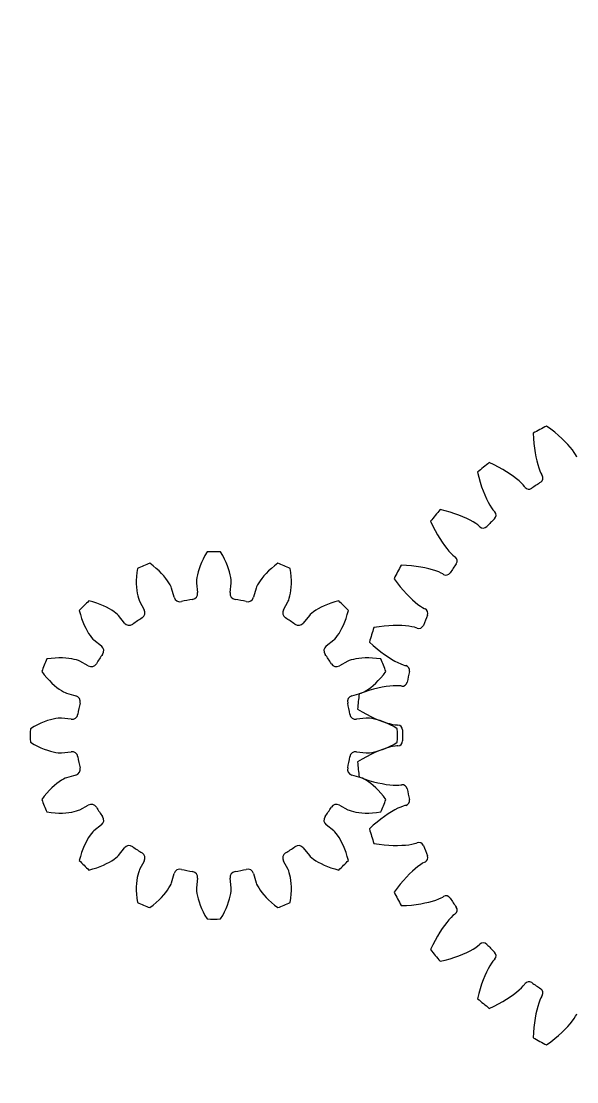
# Model space of a CAD drawing. Header units: millimetres. Extents: x -128 to 128, y -128 to 128.
# Drawn here: x -14.2 to 26.7, y -25.5 to 52.5 of the extents above; entities that cross this region are included whole.
import ezdxf

# ---------------------------------------------------------------- set-up
doc = ezdxf.new("R2010")
doc.units = ezdxf.units.MM

msp = doc.modelspace()

# ---------------------------------------------------------------- linework, layer by layer
at = {"layer": 'outer'}
msp.add_circle((0, 0), 128.494929, dxfattribs=at)
at = {"layer": 'planet'}
for p, q in [((24.784758, 22.518199), (24.473713, 22.746312)), ((23.490794, 22.220931), (23.507657, 21.835574)), ((23.507657, 21.835574), (23.536289, 21.467377)), ((25.074995, 22.289832), (24.784758, 22.518199)), ((25.344264, 22.062355), (25.074995, 22.289832)), ((25.59234, 21.837025), (25.344264, 22.062355)), ((25.8189, 21.61527), (25.59234, 21.837025)), ((23.536289, 21.467377), (23.575832, 21.117108)), ((23.575832, 21.117108), (23.625363, 20.785655)), ((26.023482, 21.398777), (25.8189, 21.61527)), ((26.205395, 21.189649), (26.023482, 21.398777)), ((26.363571, 20.990704), (26.205395, 21.189649)), ((23.625363, 20.785655), (23.683876, 20.474076)), ((23.683876, 20.474076), (23.750223, 20.183695)), ((26.496222, 20.806162), (26.363571, 20.990704)), ((26.599852, 20.643679), (26.496222, 20.806162)), ((26.662432, 20.528775), (26.599852, 20.643679)), ((26.691623, 20.464597), (26.662432, 20.528775)), ((20.607173, 19.897533), (20.257602, 20.060581)), ((20.936386, 19.730177), (20.607173, 19.897533)), ((21.244859, 19.559602), (20.936386, 19.730177)), ((21.532128, 19.386999), (21.244859, 19.559602)), ((23.750223, 20.183695), (23.823042, 19.916255)), ((23.823042, 19.916255), (23.900581, 19.674208)), ((23.900581, 19.674208), (23.980325, 19.461386)), ((19.396067, 19.353537), (19.487784, 18.978874)), ((19.487784, 18.978874), (19.587699, 18.623338)), ((21.797597, 19.213705), (21.532128, 19.386999)), ((22.040484, 19.041284), (21.797597, 19.213705)), ((22.2597, 18.871663), (22.040484, 19.041284)), ((22.453649, 18.707399), (22.2597, 18.871663)), ((23.980325, 19.461386), (24.057851, 19.284951)), ((24.057851, 19.284951), (24.118622, 19.169081)), ((24.118622, 19.169081), (24.155766, 19.109154)), ((19.587699, 18.623338), (19.694815, 18.287514)), ((19.694815, 18.287514), (19.808059, 17.972092)), ((19.808059, 17.972092), (19.926233, 17.677915)), ((22.619754, 18.552282), (22.453649, 18.707399)), ((22.753091, 18.413139), (22.619754, 18.552282)), ((22.836885, 18.312651), (22.753091, 18.413139)), ((22.878036, 18.255402), (22.836885, 18.312651)), ((19.926233, 17.677915), (20.047956, 17.406058)), ((20.047956, 17.406058), (20.17155, 17.157963)), ((20.17155, 17.157963), (20.29482, 16.935695)), ((17.021126, 16.512216), (16.646463, 16.603933)), ((17.376662, 16.412301), (17.021126, 16.512216)), ((17.712486, 16.305185), (17.376662, 16.412301)), ((20.29482, 16.935695), (20.414551, 16.742519)), ((20.414551, 16.742519), (20.525008, 16.584598)), ((20.525008, 16.584598), (20.607217, 16.482811)), ((20.607217, 16.482811), (20.655339, 16.431281)), ((15.939419, 15.742398), (16.102467, 15.392827)), ((18.027908, 16.191941), (17.712486, 16.305185)), ((18.322085, 16.073767), (18.027908, 16.191941)), ((18.593942, 15.952044), (18.322085, 16.073767)), ((18.842037, 15.82845), (18.593942, 15.952044)), ((19.064305, 15.70518), (18.842037, 15.82845)), ((19.257481, 15.585449), (19.064305, 15.70518)), ((16.102467, 15.392827), (16.269823, 15.063614)), ((16.269823, 15.063614), (16.440398, 14.755141)), ((19.415402, 15.474992), (19.257481, 15.585449)), ((19.517189, 15.392783), (19.415402, 15.474992)), ((19.568719, 15.344661), (19.517189, 15.392783)), ((16.440398, 14.755141), (16.613001, 14.467872)), ((16.613001, 14.467872), (16.786295, 14.202403)), ((16.786295, 14.202403), (16.958716, 13.959516)), ((16.958716, 13.959516), (17.128337, 13.7403)), ((17.128337, 13.7403), (17.292601, 13.546351)), ((17.292601, 13.546351), (17.447718, 13.380246)), ((17.447718, 13.380246), (17.586861, 13.246909)), ((14.164426, 12.492343), (13.779069, 12.509206)), ((14.532623, 12.463711), (14.164426, 12.492343)), ((17.586861, 13.246909), (17.687349, 13.163115)), ((17.687349, 13.163115), (17.744598, 13.121964)), ((14.882892, 12.424168), (14.532623, 12.463711)), ((15.214345, 12.374637), (14.882892, 12.424168)), ((15.525924, 12.316124), (15.214345, 12.374637)), ((15.816305, 12.249777), (15.525924, 12.316124)), ((16.083745, 12.176958), (15.816305, 12.249777)), ((16.325792, 12.099419), (16.083745, 12.176958)), ((16.538614, 12.019675), (16.325792, 12.099419)), ((16.715049, 11.942149), (16.538614, 12.019675)), ((16.830919, 11.881378), (16.715049, 11.942149)), ((16.890846, 11.844234), (16.830919, 11.881378)), ((13.253688, 11.526287), (13.481801, 11.215242)), ((13.481801, 11.215242), (13.710168, 10.925005)), ((13.710168, 10.925005), (13.937645, 10.655736)), ((13.937645, 10.655736), (14.162975, 10.40766)), ((14.162975, 10.40766), (14.38473, 10.1811)), ((14.38473, 10.1811), (14.601223, 9.976518)), ((14.601223, 9.976518), (14.810351, 9.794605)), ((14.810351, 9.794605), (15.009296, 9.636429)), ((15.009296, 9.636429), (15.193838, 9.503778)), ((15.193838, 9.503778), (15.356321, 9.400148)), ((15.356321, 9.400148), (15.471225, 9.337568)), ((15.471225, 9.337568), (15.535403, 9.308377)), ((12.146855, 7.992397), (11.765613, 7.933756)), ((12.513563, 8.036147), (12.146855, 7.992397)), ((12.864816, 8.065698), (12.513563, 8.036147)), ((13.199564, 8.081781), (12.864816, 8.065698)), ((13.516571, 8.085179), (13.199564, 8.081781)), ((13.814316, 8.076757), (13.516571, 8.085179)), ((14.090824, 8.057513), (13.814316, 8.076757)), ((14.343346, 8.028685), (14.090824, 8.057513)), ((14.567636, 7.991993), (14.343346, 8.028685)), ((14.755806, 7.950377), (14.567636, 7.991993)), ((14.881306, 7.913378), (14.755806, 7.950377)), ((14.947328, 7.888639), (14.881306, 7.913378)), ((11.442085, 6.867227), (11.726497, 6.606662)), ((11.726497, 6.606662), (12.007098, 6.366553)), ((12.007098, 6.366553), (12.282736, 6.146837)), ((12.282736, 6.146837), (12.552133, 5.947488)), ((12.552133, 5.947488), (12.813827, 5.768543)), ((12.813827, 5.768543), (13.066072, 5.610128)), ((13.066072, 5.610128), (13.306672, 5.472509)), ((13.306672, 5.472509), (13.532652, 5.356185)), ((13.532652, 5.356185), (13.739528, 5.262084)), ((13.739528, 5.262084), (13.919106, 5.192145)), ((13.919106, 5.192145), (14.04401, 5.153184)), ((14.04401, 5.153184), (14.11265, 5.137074)), ((11.045948, 3.185308), (10.683471, 3.053417)), ((11.397074, 3.299758), (11.045948, 3.185308)), ((11.735812, 3.397267), (11.397074, 3.299758)), ((12.060991, 3.478348), (11.735812, 3.397267)), ((12.371244, 3.543526), (12.060991, 3.478348)), ((12.664911, 3.593352), (12.371244, 3.543526)), ((12.93986, 3.628422), (12.664911, 3.593352)), ((13.193154, 3.649412), (12.93986, 3.628422)), ((13.420293, 3.657182), (13.193154, 3.649412)), ((13.612966, 3.653076), (13.420293, 3.657182)), ((13.743272, 3.641272), (13.612966, 3.653076)), ((13.812852, 3.629889), (13.743272, 3.641272)), ((10.574229, 1.944263), (10.90401, 1.744191)), ((10.90401, 1.744191), (11.226062, 1.563439)), ((11.226062, 1.563439), (11.539268, 1.401718)), ((11.539268, 1.401718), (11.84238, 1.258757)), ((11.84238, 1.258757), (12.133956, 1.134304)), ((12.133956, 1.134304), (12.41226, 1.028143)), ((12.41226, 1.028143), (12.675084, 0.940108)), ((12.675084, 0.940108), (12.919416, 0.870105)), ((12.919416, 0.870105), (13.140675, 0.818172)), ((13.140675, 0.818172), (13.330447, 0.78461)), ((13.330447, 0.78461), (13.460552, 0.770766)), ((13.460552, 0.770766), (13.531016, 0.768357)), ((13.460552, -0.770766), (13.330447, -0.78461)), ((13.531016, -0.768357), (13.460552, -0.770766)), ((11.539268, -1.401718), (11.226062, -1.563439)), ((11.84238, -1.258757), (11.539268, -1.401718)), ((12.133956, -1.134304), (11.84238, -1.258757)), ((12.41226, -1.028143), (12.133956, -1.134304)), ((12.675084, -0.940108), (12.41226, -1.028143)), ((12.919416, -0.870105), (12.675084, -0.940108)), ((13.140675, -0.818172), (12.919416, -0.870105)), ((13.330447, -0.78461), (13.140675, -0.818172)), ((10.90401, -1.744191), (10.574229, -1.944263)), ((11.226062, -1.563439), (10.90401, -1.744191)), ((10.683471, -3.053417), (11.045948, -3.185308)), ((11.045948, -3.185308), (11.397074, -3.299758)), ((11.397074, -3.299758), (11.735812, -3.397267)), ((11.735812, -3.397267), (12.060991, -3.478348)), ((12.060991, -3.478348), (12.371244, -3.543526)), ((12.371244, -3.543526), (12.664911, -3.593352)), ((12.664911, -3.593352), (12.93986, -3.628422)), ((12.93986, -3.628422), (13.193154, -3.649412)), ((13.193154, -3.649412), (13.420293, -3.657182)), ((13.420293, -3.657182), (13.612966, -3.653076)), ((13.612966, -3.653076), (13.743272, -3.641272)), ((13.743272, -3.641272), (13.812852, -3.629889)), ((13.532652, -5.356185), (13.306672, -5.472509)), ((13.739528, -5.262084), (13.532652, -5.356185)), ((13.919106, -5.192145), (13.739528, -5.262084)), ((14.04401, -5.153184), (13.919106, -5.192145)), ((14.11265, -5.137074), (14.04401, -5.153184)), ((12.282736, -6.146837), (12.007098, -6.366553)), ((12.552133, -5.947488), (12.282736, -6.146837)), ((12.813827, -5.768543), (12.552133, -5.947488)), ((13.066072, -5.610128), (12.813827, -5.768543)), ((13.306672, -5.472509), (13.066072, -5.610128)), ((11.726497, -6.606662), (11.442085, -6.867227)), ((12.007098, -6.366553), (11.726497, -6.606662)), ((11.765613, -7.933756), (12.146855, -7.992397)), ((12.146855, -7.992397), (12.513563, -8.036147)), ((12.513563, -8.036147), (12.864816, -8.065698)), ((12.864816, -8.065698), (13.199564, -8.081781)), ((13.199564, -8.081781), (13.516571, -8.085179)), ((13.516571, -8.085179), (13.814316, -8.076757)), ((13.814316, -8.076757), (14.090824, -8.057513)), ((14.090824, -8.057513), (14.343346, -8.028685)), ((14.343346, -8.028685), (14.567636, -7.991993)), ((14.567636, -7.991993), (14.755806, -7.950377)), ((14.755806, -7.950377), (14.881306, -7.913378)), ((14.881306, -7.913378), (14.947328, -7.888639)), ((15.471225, -9.337568), (15.356321, -9.400148)), ((15.535403, -9.308377), (15.471225, -9.337568)), ((14.601223, -9.976518), (14.38473, -10.1811)), ((14.810351, -9.794605), (14.601223, -9.976518)), ((15.009296, -9.636429), (14.810351, -9.794605)), ((15.193838, -9.503778), (15.009296, -9.636429)), ((15.356321, -9.400148), (15.193838, -9.503778)), ((13.937645, -10.655736), (13.710168, -10.925005)), ((14.162975, -10.40766), (13.937645, -10.655736)), ((14.38473, -10.1811), (14.162975, -10.40766)), ((13.481801, -11.215242), (13.253688, -11.526287)), ((13.710168, -10.925005), (13.481801, -11.215242)), ((14.164426, -12.492343), (14.532623, -12.463711)), ((14.532623, -12.463711), (14.882892, -12.424168)), ((14.882892, -12.424168), (15.214345, -12.374637)), ((15.214345, -12.374637), (15.525924, -12.316124)), ((15.525924, -12.316124), (15.816305, -12.249777)), ((15.816305, -12.249777), (16.083745, -12.176958)), ((16.083745, -12.176958), (16.325792, -12.099419)), ((16.325792, -12.099419), (16.538614, -12.019675)), ((16.538614, -12.019675), (16.715049, -11.942149)), ((16.715049, -11.942149), (16.830919, -11.881378)), ((16.830919, -11.881378), (16.890846, -11.844234)), ((13.779069, -12.509206), (14.164426, -12.492343)), ((17.586861, -13.246909), (17.447718, -13.380246)), ((17.687349, -13.163115), (17.586861, -13.246909)), ((17.744598, -13.121964), (17.687349, -13.163115)), ((16.958716, -13.959516), (16.786295, -14.202403)), ((17.128337, -13.7403), (16.958716, -13.959516)), ((17.292601, -13.546351), (17.128337, -13.7403)), ((17.447718, -13.380246), (17.292601, -13.546351)), ((16.440398, -14.755141), (16.269823, -15.063614)), ((16.613001, -14.467872), (16.440398, -14.755141)), ((16.786295, -14.202403), (16.613001, -14.467872)), ((16.102467, -15.392827), (15.939419, -15.742398)), ((16.269823, -15.063614), (16.102467, -15.392827)), ((19.064305, -15.70518), (19.257481, -15.585449)), ((19.257481, -15.585449), (19.415402, -15.474992)), ((19.415402, -15.474992), (19.517189, -15.392783)), ((19.517189, -15.392783), (19.568719, -15.344661)), ((17.376662, -16.412301), (17.712486, -16.305185)), ((17.712486, -16.305185), (18.027908, -16.191941)), ((18.027908, -16.191941), (18.322085, -16.073767)), ((18.322085, -16.073767), (18.593942, -15.952044)), ((18.593942, -15.952044), (18.842037, -15.82845)), ((18.842037, -15.82845), (19.064305, -15.70518)), ((16.646463, -16.603933), (17.021126, -16.512216)), ((17.021126, -16.512216), (17.376662, -16.412301)), ((20.29482, -16.935695), (20.17155, -17.157963)), ((20.414551, -16.742519), (20.29482, -16.935695)), ((20.525008, -16.584598), (20.414551, -16.742519)), ((20.607217, -16.482811), (20.525008, -16.584598)), ((20.655339, -16.431281), (20.607217, -16.482811)), ((19.926233, -17.677915), (19.808059, -17.972092)), ((20.047956, -17.406058), (19.926233, -17.677915)), ((20.17155, -17.157963), (20.047956, -17.406058)), ((19.587699, -18.623338), (19.487784, -18.978874)), ((19.694815, -18.287514), (19.587699, -18.623338)), ((19.808059, -17.972092), (19.694815, -18.287514)), ((22.2597, -18.871663), (22.453649, -18.707399)), ((22.453649, -18.707399), (22.619754, -18.552282)), ((22.619754, -18.552282), (22.753091, -18.413139)), ((22.753091, -18.413139), (22.836885, -18.312651)), ((22.836885, -18.312651), (22.878036, -18.255402)), ((19.487784, -18.978874), (19.396067, -19.353537)), ((21.244859, -19.559602), (21.532128, -19.386999)), ((21.532128, -19.386999), (21.797597, -19.213705)), ((21.797597, -19.213705), (22.040484, -19.041284)), ((22.040484, -19.041284), (22.2597, -18.871663)), ((23.980325, -19.461386), (23.900581, -19.674208)), ((24.057851, -19.284951), (23.980325, -19.461386)), ((24.118622, -19.169081), (24.057851, -19.284951)), ((24.155766, -19.109154), (24.118622, -19.169081)), ((20.257602, -20.060581), (20.607173, -19.897533)), ((20.607173, -19.897533), (20.936386, -19.730177)), ((20.936386, -19.730177), (21.244859, -19.559602)), ((23.750223, -20.183695), (23.683876, -20.474076)), ((23.823042, -19.916255), (23.750223, -20.183695)), ((23.900581, -19.674208), (23.823042, -19.916255)), ((23.625363, -20.785655), (23.575832, -21.117108)), ((23.683876, -20.474076), (23.625363, -20.785655)), ((26.205395, -21.189649), (26.363571, -20.990704)), ((26.363571, -20.990704), (26.496222, -20.806162)), ((26.496222, -20.806162), (26.599852, -20.643679)), ((26.599852, -20.643679), (26.662432, -20.528775)), ((26.662432, -20.528775), (26.691623, -20.464597)), ((23.536289, -21.467377), (23.507657, -21.835574)), ((23.575832, -21.117108), (23.536289, -21.467377)), ((25.59234, -21.837025), (25.8189, -21.61527)), ((25.8189, -21.61527), (26.023482, -21.398777)), ((26.023482, -21.398777), (26.205395, -21.189649)), ((23.507657, -21.835574), (23.490794, -22.220931)), ((24.473713, -22.746312), (24.784758, -22.518199)), ((24.784758, -22.518199), (25.074995, -22.289832)), ((25.074995, -22.289832), (25.344264, -22.062355)), ((25.344264, -22.062355), (25.59234, -21.837025))]:
    msp.add_line(p, q, dxfattribs=at)
for centre, radius, start, end in [((36, 0), 25.5, 116.872796, 119.377204), ((36, 0), 25.5, 128.122796, 130.627204), ((23.849777, 18.919495), 0.36, 302.708842, 31.791458), ((23.170355, 18.46552), 0.36, 215.708542, 304.791158), ((36, 0), 22.125, 122.708842, 124.791158), ((36, 0), 25.5, 139.372796, 141.877204), ((20.392229, 16.185571), 0.36, 313.958842, 43.041458), ((36, 0), 22.125, 133.958842, 136.041158), ((19.814429, 15.607771), 0.36, 226.958542, 316.041158), ((36, 0), 25.5, 150.622796, 153.127204), ((36, 0), 22.125, 145.208842, 147.291158), ((17.53448, 12.829645), 0.36, 325.208842, 54.291458), ((17.080505, 12.150223), 0.36, 238.208542, 327.291158), ((36, 0), 22.125, 156.458842, 158.541158), ((15.38635, 8.980683), 0.36, 336.458842, 65.541458), ((36, 0), 25.5, 161.872796, 164.377204), ((15.073647, 8.22575), 0.36, 249.458542, 338.541158), ((14.030391, 4.786598), 0.36, 347.708842, 76.791458), ((36, 0), 22.125, 167.708842, 169.791158), ((13.870976, 3.985165), 0.36, 260.708542, 349.791158), ((36, 0), 25.5, 173.122796, 175.627204), ((13.518712, 0.408567), 0.36, 358.958842, 88.041458), ((36, 0), 22.125, 178.958842, 181.041158), ((13.518712, -0.408567), 0.36, 271.958542, 1.041158), ((36, 0), 25.5, 184.372796, 186.877204), ((13.870976, -3.985165), 0.36, 10.208842, 99.291458), ((36, 0), 22.125, 190.208842, 192.291158), ((14.030391, -4.786598), 0.36, 283.208542, 12.291158), ((36, 0), 25.5, 195.622796, 198.127204), ((15.073647, -8.22575), 0.36, 21.458842, 110.541458), ((36, 0), 22.125, 201.458842, 203.541158), ((15.38635, -8.980683), 0.36, 294.458542, 23.541158), ((36, 0), 25.5, 206.872796, 209.377204), ((17.080505, -12.150223), 0.36, 32.708842, 121.791458), ((36, 0), 22.125, 212.708842, 214.791158), ((17.53448, -12.829645), 0.36, 305.708542, 34.791158), ((19.814429, -15.607771), 0.36, 43.958842, 133.041458), ((36, 0), 22.125, 223.958842, 226.041158), ((36, 0), 25.5, 218.122796, 220.627204), ((20.392229, -16.185571), 0.36, 316.958542, 46.041158), ((23.170355, -18.46552), 0.36, 55.208842, 144.291458), ((36, 0), 22.125, 235.208842, 237.291158), ((23.849777, -18.919495), 0.36, 328.208542, 57.291158), ((36, 0), 25.5, 229.372796, 231.877204), ((36, 0), 25.5, 240.622796, 243.127204)]:
    msp.add_arc(centre, radius, start, end, dxfattribs=at)
at = {"layer": 'sun'}
for p, q in [((-0.499162, 13.490769), (-0.652891, 13.224757)), ((0.652891, 13.224757), (0.499162, 13.490769)), ((-4.457703, 12.467933), (-4.701528, 12.654866)), ((-0.905493, 12.713983), (-1.005502, 12.47148)), ((-0.788147, 12.965463), (-0.905493, 12.713983)), ((-0.652891, 13.224757), (-0.788147, 12.965463)), ((0.788147, 12.965463), (0.652891, 13.224757)), ((0.905493, 12.713983), (0.788147, 12.965463)), ((1.005502, 12.47148), (0.905493, 12.713983)), ((4.701528, 12.654866), (4.457703, 12.467933)), ((-5.664088, 11.968232), (-5.68982, 11.676915)), ((-5.623859, 12.272824), (-5.664088, 11.968232)), ((-4.233515, 12.280136), (-4.457703, 12.467933)), ((-4.028864, 12.092706), (-4.233515, 12.280136)), ((-3.843666, 11.906934), (-4.028864, 12.092706)), ((-3.677878, 11.724226), (-3.843666, 11.906934)), ((-3.531522, 11.546163), (-3.677878, 11.724226)), ((-1.207314, 11.811725), (-1.243834, 11.62063)), ((-1.155824, 12.018718), (-1.207314, 11.811725)), ((-1.088751, 12.239235), (-1.155824, 12.018718)), ((-1.005502, 12.47148), (-1.088751, 12.239235)), ((1.088751, 12.239235), (1.005502, 12.47148)), ((1.155824, 12.018718), (1.088751, 12.239235)), ((1.207314, 11.811725), (1.155824, 12.018718)), ((1.243834, 11.62063), (1.207314, 11.811725)), ((3.677878, 11.724226), (3.531522, 11.546163)), ((3.843666, 11.906934), (3.677878, 11.724226)), ((4.028864, 12.092706), (3.843666, 11.906934)), ((4.233515, 12.280136), (4.028864, 12.092706)), ((4.457703, 12.467933), (4.233515, 12.280136)), ((5.664088, 11.968232), (5.623859, 12.272824)), ((5.68982, 11.676915), (5.664088, 11.968232)), ((-5.68982, 11.676915), (-5.701997, 11.399671)), ((-5.701997, 11.399671), (-5.701592, 11.137356)), ((-5.701592, 11.137356), (-5.689628, 10.890932)), ((-3.404739, 11.37463), (-3.531522, 11.546163)), ((-3.29787, 11.212057), (-3.404739, 11.37463)), ((-3.211643, 11.06196), (-3.29787, 11.212057)), ((-3.147704, 10.930572), (-3.211643, 11.06196)), ((-3.112153, 10.838344), (-3.147704, 10.930572)), ((-1.266058, 11.448961), (-1.27485, 11.303106)), ((-1.27485, 11.303106), (-1.2724, 11.204294)), ((-1.2724, 11.204294), (-1.192184, 10.497944)), ((-1.243834, 11.62063), (-1.266058, 11.448961)), ((1.192184, 10.497944), (1.2724, 11.204294)), ((1.266058, 11.448961), (1.243834, 11.62063)), ((1.27485, 11.303106), (1.266058, 11.448961)), ((1.2724, 11.204294), (1.27485, 11.303106)), ((3.147704, 10.930572), (3.112153, 10.838344)), ((3.211643, 11.06196), (3.147704, 10.930572)), ((3.29787, 11.212057), (3.211643, 11.06196)), ((3.404739, 11.37463), (3.29787, 11.212057)), ((3.531522, 11.546163), (3.404739, 11.37463)), ((5.689628, 10.890932), (5.701592, 11.137356)), ((5.701997, 11.399671), (5.68982, 11.676915)), ((5.701592, 11.137356), (5.701997, 11.399671)), ((-5.689628, 10.890932), (-5.667207, 10.661533)), ((-5.667207, 10.661533), (-5.635564, 10.450592)), ((-5.635564, 10.450592), (-5.596175, 10.260067)), ((-5.596175, 10.260067), (-5.551013, 10.092961)), ((-2.915954, 10.155065), (-3.112153, 10.838344)), ((3.112153, 10.838344), (2.915954, 10.155065)), ((5.551013, 10.092961), (5.596175, 10.260067)), ((5.596175, 10.260067), (5.635564, 10.450592)), ((5.635564, 10.450592), (5.667207, 10.661533)), ((5.667207, 10.661533), (5.689628, 10.890932)), ((-8.889652, 9.812979), (-9.186453, 9.892375)), ((-8.610663, 9.725271), (-8.889652, 9.812979)), ((-8.349863, 9.630424), (-8.610663, 9.725271)), ((-8.107671, 9.529666), (-8.349863, 9.630424)), ((-7.884583, 9.42431), (-8.107671, 9.529666)), ((-7.681226, 9.315808), (-7.884583, 9.42431)), ((-5.551013, 10.092961), (-5.503319, 9.954844)), ((-5.503319, 9.954844), (-5.463242, 9.864491)), ((-5.463242, 9.864491), (-5.118824, 9.242606)), ((5.118824, 9.242606), (5.463242, 9.864491)), ((5.463242, 9.864491), (5.503319, 9.954844)), ((5.503319, 9.954844), (5.551013, 10.092961)), ((7.884583, 9.42431), (7.681226, 9.315808)), ((8.107671, 9.529666), (7.884583, 9.42431)), ((8.349863, 9.630424), (8.107671, 9.529666)), ((8.610663, 9.725271), (8.349863, 9.630424)), ((8.889652, 9.812979), (8.610663, 9.725271)), ((9.186453, 9.892375), (8.889652, 9.812979)), ((-9.892375, 9.186453), (-9.812979, 8.889652)), ((-9.812979, 8.889652), (-9.725271, 8.610663)), ((-9.725271, 8.610663), (-9.630424, 8.349863)), ((-7.498451, 9.20585), (-7.681226, 9.315808)), ((-7.337503, 9.09655), (-7.498451, 9.20585)), ((-7.2004, 8.990876), (-7.337503, 9.09655)), ((-7.091048, 8.893958), (-7.2004, 8.990876)), ((-7.022909, 8.822355), (-7.091048, 8.893958)), ((-6.580166, 8.266169), (-7.022909, 8.822355)), ((7.022909, 8.822355), (6.580166, 8.266169)), ((7.091048, 8.893958), (7.022909, 8.822355)), ((7.2004, 8.990876), (7.091048, 8.893958)), ((7.337503, 9.09655), (7.2004, 8.990876)), ((7.498451, 9.20585), (7.337503, 9.09655)), ((7.681226, 9.315808), (7.498451, 9.20585)), ((9.630424, 8.349863), (9.725271, 8.610663)), ((9.725271, 8.610663), (9.812979, 8.889652)), ((9.812979, 8.889652), (9.892375, 9.186453)), ((-9.630424, 8.349863), (-9.529666, 8.107671)), ((-9.529666, 8.107671), (-9.42431, 7.884583)), ((-9.42431, 7.884583), (-9.315808, 7.681226)), ((9.315808, 7.681226), (9.42431, 7.884583)), ((9.42431, 7.884583), (9.529666, 8.107671)), ((9.529666, 8.107671), (9.630424, 8.349863)), ((-9.315808, 7.681226), (-9.20585, 7.498451)), ((-9.20585, 7.498451), (-9.09655, 7.337503)), ((-9.09655, 7.337503), (-8.990876, 7.2004)), ((-8.990876, 7.2004), (-8.893958, 7.091048)), ((-8.893958, 7.091048), (-8.822355, 7.022909)), ((-8.822355, 7.022909), (-8.266169, 6.580166)), ((8.266169, 6.580166), (8.822355, 7.022909)), ((8.822355, 7.022909), (8.893958, 7.091048)), ((8.893958, 7.091048), (8.990876, 7.2004)), ((8.990876, 7.2004), (9.09655, 7.337503)), ((9.09655, 7.337503), (9.20585, 7.498451)), ((9.20585, 7.498451), (9.315808, 7.681226)), ((-11.968232, 5.664088), (-12.272824, 5.623859)), ((-11.676915, 5.68982), (-11.968232, 5.664088)), ((-11.399671, 5.701997), (-11.676915, 5.68982)), ((-11.137356, 5.701592), (-11.399671, 5.701997)), ((-10.890932, 5.689628), (-11.137356, 5.701592)), ((-10.661533, 5.667207), (-10.890932, 5.689628)), ((-10.450592, 5.635564), (-10.661533, 5.667207)), ((-10.260067, 5.596175), (-10.450592, 5.635564)), ((-10.092961, 5.551013), (-10.260067, 5.596175)), ((-9.954844, 5.503319), (-10.092961, 5.551013)), ((-9.864491, 5.463242), (-9.954844, 5.503319)), ((-9.242606, 5.118824), (-9.864491, 5.463242)), ((9.864491, 5.463242), (9.242606, 5.118824)), ((9.954844, 5.503319), (9.864491, 5.463242)), ((10.092961, 5.551013), (9.954844, 5.503319)), ((10.260067, 5.596175), (10.092961, 5.551013)), ((10.450592, 5.635564), (10.260067, 5.596175)), ((10.661533, 5.667207), (10.450592, 5.635564)), ((10.890932, 5.689628), (10.661533, 5.667207)), ((11.137356, 5.701592), (10.890932, 5.689628)), ((11.399671, 5.701997), (11.137356, 5.701592)), ((11.676915, 5.68982), (11.399671, 5.701997)), ((11.968232, 5.664088), (11.676915, 5.68982)), ((12.272824, 5.623859), (11.968232, 5.664088)), ((-12.654866, 4.701528), (-12.467933, 4.457703)), ((12.467933, 4.457703), (12.654866, 4.701528)), ((-12.467933, 4.457703), (-12.280136, 4.233515)), ((-12.280136, 4.233515), (-12.092706, 4.028864)), ((-12.092706, 4.028864), (-11.906934, 3.843666)), ((11.906934, 3.843666), (12.092706, 4.028864)), ((12.092706, 4.028864), (12.280136, 4.233515)), ((12.280136, 4.233515), (12.467933, 4.457703)), ((-11.906934, 3.843666), (-11.724226, 3.677878)), ((-11.724226, 3.677878), (-11.546163, 3.531522)), ((-11.546163, 3.531522), (-11.37463, 3.404739)), ((-11.37463, 3.404739), (-11.212057, 3.29787)), ((-11.212057, 3.29787), (-11.06196, 3.211643)), ((-11.06196, 3.211643), (-10.930572, 3.147704)), ((-10.930572, 3.147704), (-10.838344, 3.112153)), ((10.838344, 3.112153), (10.930572, 3.147704)), ((10.930572, 3.147704), (11.06196, 3.211643)), ((11.06196, 3.211643), (11.212057, 3.29787)), ((11.212057, 3.29787), (11.37463, 3.404739)), ((11.37463, 3.404739), (11.546163, 3.531522)), ((11.546163, 3.531522), (11.724226, 3.677878)), ((11.724226, 3.677878), (11.906934, 3.843666)), ((-10.838344, 3.112153), (-10.155065, 2.915954)), ((10.155065, 2.915954), (10.838344, 3.112153)), ((-12.965463, 0.788147), (-13.224757, 0.652891)), ((-12.713983, 0.905493), (-12.965463, 0.788147)), ((-12.47148, 1.005502), (-12.713983, 0.905493)), ((-12.239235, 1.088751), (-12.47148, 1.005502)), ((-12.018718, 1.155824), (-12.239235, 1.088751)), ((-11.811725, 1.207314), (-12.018718, 1.155824)), ((-11.62063, 1.243834), (-11.811725, 1.207314)), ((-11.448961, 1.266058), (-11.62063, 1.243834)), ((-11.303106, 1.27485), (-11.448961, 1.266058)), ((-11.204294, 1.2724), (-11.303106, 1.27485)), ((-10.497944, 1.192184), (-11.204294, 1.2724)), ((11.204294, 1.2724), (10.497944, 1.192184)), ((11.303106, 1.27485), (11.204294, 1.2724)), ((11.448961, 1.266058), (11.303106, 1.27485)), ((11.62063, 1.243834), (11.448961, 1.266058)), ((11.811725, 1.207314), (11.62063, 1.243834)), ((12.018718, 1.155824), (11.811725, 1.207314)), ((12.239235, 1.088751), (12.018718, 1.155824)), ((12.47148, 1.005502), (12.239235, 1.088751)), ((12.713983, 0.905493), (12.47148, 1.005502)), ((12.965463, 0.788147), (12.713983, 0.905493)), ((13.224757, 0.652891), (12.965463, 0.788147)), ((-13.224757, 0.652891), (-13.490769, 0.499162)), ((13.490769, 0.499162), (13.224757, 0.652891)), ((-13.490769, -0.499162), (-13.224757, -0.652891)), ((-13.224757, -0.652891), (-12.965463, -0.788147)), ((12.965463, -0.788147), (13.224757, -0.652891)), ((13.224757, -0.652891), (13.490769, -0.499162)), ((-12.965463, -0.788147), (-12.713983, -0.905493)), ((-12.713983, -0.905493), (-12.47148, -1.005502)), ((-12.47148, -1.005502), (-12.239235, -1.088751)), ((-12.239235, -1.088751), (-12.018718, -1.155824)), ((-12.018718, -1.155824), (-11.811725, -1.207314)), ((-11.811725, -1.207314), (-11.62063, -1.243834)), ((-11.62063, -1.243834), (-11.448961, -1.266058)), ((-11.448961, -1.266058), (-11.303106, -1.27485)), ((-11.303106, -1.27485), (-11.204294, -1.2724)), ((-11.204294, -1.2724), (-10.497944, -1.192184)), ((10.497944, -1.192184), (11.204294, -1.2724)), ((11.204294, -1.2724), (11.303106, -1.27485)), ((11.303106, -1.27485), (11.448961, -1.266058)), ((11.448961, -1.266058), (11.62063, -1.243834)), ((11.62063, -1.243834), (11.811725, -1.207314)), ((11.811725, -1.207314), (12.018718, -1.155824)), ((12.018718, -1.155824), (12.239235, -1.088751)), ((12.239235, -1.088751), (12.47148, -1.005502)), ((12.47148, -1.005502), (12.713983, -0.905493)), ((12.713983, -0.905493), (12.965463, -0.788147)), ((-10.838344, -3.112153), (-10.930572, -3.147704)), ((-10.155065, -2.915954), (-10.838344, -3.112153)), ((10.838344, -3.112153), (10.155065, -2.915954)), ((10.930572, -3.147704), (10.838344, -3.112153)), ((-11.906934, -3.843666), (-12.092706, -4.028864)), ((-11.724226, -3.677878), (-11.906934, -3.843666)), ((-11.546163, -3.531522), (-11.724226, -3.677878)), ((-11.37463, -3.404739), (-11.546163, -3.531522)), ((-11.212057, -3.29787), (-11.37463, -3.404739)), ((-11.06196, -3.211643), (-11.212057, -3.29787)), ((-10.930572, -3.147704), (-11.06196, -3.211643)), ((11.06196, -3.211643), (10.930572, -3.147704)), ((11.212057, -3.29787), (11.06196, -3.211643)), ((11.37463, -3.404739), (11.212057, -3.29787)), ((11.546163, -3.531522), (11.37463, -3.404739)), ((11.724226, -3.677878), (11.546163, -3.531522)), ((11.906934, -3.843666), (11.724226, -3.677878)), ((12.092706, -4.028864), (11.906934, -3.843666)), ((-12.467933, -4.457703), (-12.654866, -4.701528)), ((-12.280136, -4.233515), (-12.467933, -4.457703)), ((-12.092706, -4.028864), (-12.280136, -4.233515)), ((12.280136, -4.233515), (12.092706, -4.028864)), ((12.467933, -4.457703), (12.280136, -4.233515)), ((12.654866, -4.701528), (12.467933, -4.457703)), ((-9.864491, -5.463242), (-9.242606, -5.118824)), ((9.242606, -5.118824), (9.864491, -5.463242)), ((-12.272824, -5.623859), (-11.968232, -5.664088)), ((-11.968232, -5.664088), (-11.676915, -5.68982)), ((-11.676915, -5.68982), (-11.399671, -5.701997)), ((-11.399671, -5.701997), (-11.137356, -5.701592)), ((-11.137356, -5.701592), (-10.890932, -5.689628)), ((-10.890932, -5.689628), (-10.661533, -5.667207)), ((-10.661533, -5.667207), (-10.450592, -5.635564)), ((-10.450592, -5.635564), (-10.260067, -5.596175)), ((-10.260067, -5.596175), (-10.092961, -5.551013)), ((-10.092961, -5.551013), (-9.954844, -5.503319)), ((-9.954844, -5.503319), (-9.864491, -5.463242)), ((9.864491, -5.463242), (9.954844, -5.503319)), ((9.954844, -5.503319), (10.092961, -5.551013)), ((10.092961, -5.551013), (10.260067, -5.596175)), ((10.260067, -5.596175), (10.450592, -5.635564)), ((10.450592, -5.635564), (10.661533, -5.667207)), ((10.661533, -5.667207), (10.890932, -5.689628)), ((10.890932, -5.689628), (11.137356, -5.701592)), ((11.137356, -5.701592), (11.399671, -5.701997)), ((11.399671, -5.701997), (11.676915, -5.68982)), ((11.676915, -5.68982), (11.968232, -5.664088)), ((11.968232, -5.664088), (12.272824, -5.623859)), ((-8.266169, -6.580166), (-8.822355, -7.022909)), ((8.822355, -7.022909), (8.266169, -6.580166)), ((-9.315808, -7.681226), (-9.42431, -7.884583)), ((-9.20585, -7.498451), (-9.315808, -7.681226)), ((-9.09655, -7.337503), (-9.20585, -7.498451)), ((-8.990876, -7.2004), (-9.09655, -7.337503)), ((-8.893958, -7.091048), (-8.990876, -7.2004)), ((-8.822355, -7.022909), (-8.893958, -7.091048)), ((8.893958, -7.091048), (8.822355, -7.022909)), ((8.990876, -7.2004), (8.893958, -7.091048)), ((9.09655, -7.337503), (8.990876, -7.2004)), ((9.20585, -7.498451), (9.09655, -7.337503)), ((9.315808, -7.681226), (9.20585, -7.498451)), ((9.42431, -7.884583), (9.315808, -7.681226)), ((-9.630424, -8.349863), (-9.725271, -8.610663)), ((-9.529666, -8.107671), (-9.630424, -8.349863)), ((-9.42431, -7.884583), (-9.529666, -8.107671)), ((-7.022909, -8.822355), (-6.580166, -8.266169)), ((6.580166, -8.266169), (7.022909, -8.822355)), ((9.529666, -8.107671), (9.42431, -7.884583)), ((9.630424, -8.349863), (9.529666, -8.107671)), ((9.725271, -8.610663), (9.630424, -8.349863)), ((-9.812979, -8.889652), (-9.892375, -9.186453)), ((-9.725271, -8.610663), (-9.812979, -8.889652)), ((-7.884583, -9.42431), (-7.681226, -9.315808)), ((-7.681226, -9.315808), (-7.498451, -9.20585)), ((-7.498451, -9.20585), (-7.337503, -9.09655)), ((-7.337503, -9.09655), (-7.2004, -8.990876)), ((-7.2004, -8.990876), (-7.091048, -8.893958)), ((-7.091048, -8.893958), (-7.022909, -8.822355)), ((-5.118824, -9.242606), (-5.463242, -9.864491)), ((5.463242, -9.864491), (5.118824, -9.242606)), ((7.022909, -8.822355), (7.091048, -8.893958)), ((7.091048, -8.893958), (7.2004, -8.990876)), ((7.2004, -8.990876), (7.337503, -9.09655)), ((7.337503, -9.09655), (7.498451, -9.20585)), ((7.498451, -9.20585), (7.681226, -9.315808)), ((7.681226, -9.315808), (7.884583, -9.42431)), ((9.812979, -8.889652), (9.725271, -8.610663)), ((9.892375, -9.186453), (9.812979, -8.889652)), ((-9.186453, -9.892375), (-8.889652, -9.812979)), ((-8.889652, -9.812979), (-8.610663, -9.725271)), ((-8.610663, -9.725271), (-8.349863, -9.630424)), ((-8.349863, -9.630424), (-8.107671, -9.529666)), ((-8.107671, -9.529666), (-7.884583, -9.42431)), ((-5.551013, -10.092961), (-5.596175, -10.260067)), ((-5.503319, -9.954844), (-5.551013, -10.092961)), ((-5.463242, -9.864491), (-5.503319, -9.954844)), ((5.503319, -9.954844), (5.463242, -9.864491)), ((5.551013, -10.092961), (5.503319, -9.954844)), ((5.596175, -10.260067), (5.551013, -10.092961)), ((7.884583, -9.42431), (8.107671, -9.529666)), ((8.107671, -9.529666), (8.349863, -9.630424)), ((8.349863, -9.630424), (8.610663, -9.725271)), ((8.610663, -9.725271), (8.889652, -9.812979)), ((8.889652, -9.812979), (9.186453, -9.892375)), ((-5.689628, -10.890932), (-5.701592, -11.137356)), ((-5.667207, -10.661533), (-5.689628, -10.890932)), ((-5.635564, -10.450592), (-5.667207, -10.661533)), ((-5.596175, -10.260067), (-5.635564, -10.450592)), ((-3.147704, -10.930572), (-3.112153, -10.838344)), ((-3.112153, -10.838344), (-2.915954, -10.155065)), ((-1.192184, -10.497944), (-1.2724, -11.204294)), ((1.2724, -11.204294), (1.192184, -10.497944)), ((2.915954, -10.155065), (3.112153, -10.838344)), ((3.112153, -10.838344), (3.147704, -10.930572)), ((5.635564, -10.450592), (5.596175, -10.260067)), ((5.667207, -10.661533), (5.635564, -10.450592)), ((5.689628, -10.890932), (5.667207, -10.661533)), ((5.701592, -11.137356), (5.689628, -10.890932)), ((-5.701592, -11.137356), (-5.701997, -11.399671)), ((-5.701997, -11.399671), (-5.68982, -11.676915)), ((-5.68982, -11.676915), (-5.664088, -11.968232)), ((-3.677878, -11.724226), (-3.531522, -11.546163)), ((-3.531522, -11.546163), (-3.404739, -11.37463)), ((-3.404739, -11.37463), (-3.29787, -11.212057)), ((-3.29787, -11.212057), (-3.211643, -11.06196)), ((-3.211643, -11.06196), (-3.147704, -10.930572)), ((-1.2724, -11.204294), (-1.27485, -11.303106)), ((-1.27485, -11.303106), (-1.266058, -11.448961)), ((-1.266058, -11.448961), (-1.243834, -11.62063)), ((-1.243834, -11.62063), (-1.207314, -11.811725)), ((1.207314, -11.811725), (1.243834, -11.62063)), ((1.243834, -11.62063), (1.266058, -11.448961)), ((1.266058, -11.448961), (1.27485, -11.303106)), ((1.27485, -11.303106), (1.2724, -11.204294)), ((3.147704, -10.930572), (3.211643, -11.06196)), ((3.211643, -11.06196), (3.29787, -11.212057)), ((3.29787, -11.212057), (3.404739, -11.37463)), ((3.404739, -11.37463), (3.531522, -11.546163)), ((3.531522, -11.546163), (3.677878, -11.724226)), ((5.664088, -11.968232), (5.68982, -11.676915)), ((5.68982, -11.676915), (5.701997, -11.399671)), ((5.701997, -11.399671), (5.701592, -11.137356)), ((-5.664088, -11.968232), (-5.623859, -12.272824)), ((-4.701528, -12.654866), (-4.457703, -12.467933)), ((-4.457703, -12.467933), (-4.233515, -12.280136)), ((-4.233515, -12.280136), (-4.028864, -12.092706)), ((-4.028864, -12.092706), (-3.843666, -11.906934)), ((-3.843666, -11.906934), (-3.677878, -11.724226)), ((-1.207314, -11.811725), (-1.155824, -12.018718)), ((-1.155824, -12.018718), (-1.088751, -12.239235)), ((-1.088751, -12.239235), (-1.005502, -12.47148)), ((-1.005502, -12.47148), (-0.905493, -12.713983)), ((0.905493, -12.713983), (1.005502, -12.47148)), ((1.005502, -12.47148), (1.088751, -12.239235)), ((1.088751, -12.239235), (1.155824, -12.018718)), ((1.155824, -12.018718), (1.207314, -11.811725)), ((3.677878, -11.724226), (3.843666, -11.906934)), ((3.843666, -11.906934), (4.028864, -12.092706)), ((4.028864, -12.092706), (4.233515, -12.280136)), ((4.233515, -12.280136), (4.457703, -12.467933)), ((4.457703, -12.467933), (4.701528, -12.654866)), ((5.623859, -12.272824), (5.664088, -11.968232)), ((-0.905493, -12.713983), (-0.788147, -12.965463)), ((-0.788147, -12.965463), (-0.652891, -13.224757)), ((-0.652891, -13.224757), (-0.499162, -13.490769)), ((0.499162, -13.490769), (0.652891, -13.224757)), ((0.652891, -13.224757), (0.788147, -12.965463)), ((0.788147, -12.965463), (0.905493, -12.713983))]:
    msp.add_line(p, q, dxfattribs=at)
for centre, radius, start, end in [((0, 0), 13.5, 87.881008, 92.118992), ((0, 0), 13.5, 110.381008, 114.618992), ((0, 0), 13.5, 65.381008, 69.618992), ((-2.483432, 10.27926), 0.45, 196.021042, 283.582187), ((-1.63931, 10.447166), 0.45, 278.917813, 6.478958), ((1.63931, 10.447166), 0.45, 173.521042, 261.082187), ((2.483432, 10.27926), 0.45, 256.417813, 343.978958), ((0, 0), 13.5, 132.881008, 137.118992), ((0, 0), 10.125, 98.917813, 103.582187), ((0, 0), 10.125, 76.417813, 81.082187), ((0, 0), 13.5, 42.881008, 47.118992), ((0, 0), 10.125, 121.417813, 126.082187), ((-5.512483, 9.024586), 0.45, 301.417813, 28.978958), ((5.512483, 9.024586), 0.45, 151.021042, 238.582187), ((0, 0), 10.125, 53.917813, 58.582187), ((-6.228095, 8.54643), 0.45, 218.521042, 306.082187), ((6.228095, 8.54643), 0.45, 233.917813, 321.478958), ((-8.54643, 6.228095), 0.45, 323.917813, 51.478958), ((8.54643, 6.228095), 0.45, 128.521042, 216.082187), ((0, 0), 13.5, 155.381008, 159.618992), ((0, 0), 10.125, 143.917813, 148.582187), ((0, 0), 10.125, 31.417813, 36.082187), ((0, 0), 13.5, 20.381008, 24.618992), ((-9.024586, 5.512483), 0.45, 241.021042, 328.582187), ((9.024586, 5.512483), 0.45, 211.417813, 298.978958), ((-10.27926, 2.483432), 0.45, 346.417813, 73.978958), ((0, 0), 10.125, 166.417813, 171.082187), ((10.27926, 2.483432), 0.45, 106.021042, 193.582187), ((0, 0), 10.125, 8.917813, 13.582187), ((-10.447166, 1.63931), 0.45, 263.521042, 351.082187), ((10.447166, 1.63931), 0.45, 188.917813, 276.478958), ((0, 0), 13.5, 177.881008, 182.118992), ((0, 0), 13.5, 357.881008, 2.118992), ((-10.447166, -1.63931), 0.45, 8.917813, 96.478958), ((10.447166, -1.63931), 0.45, 83.521042, 171.082187), ((0, 0), 10.125, 188.917813, 193.582187), ((0, 0), 10.125, 346.417813, 351.082187), ((-10.27926, -2.483432), 0.45, 286.021042, 13.582187), ((10.27926, -2.483432), 0.45, 166.417813, 253.978958), ((0, 0), 13.5, 200.381008, 204.618992), ((-9.024586, -5.512483), 0.45, 31.417813, 118.978958), ((0, 0), 10.125, 211.417813, 216.082187), ((0, 0), 10.125, 323.917813, 328.582187), ((9.024586, -5.512483), 0.45, 61.021042, 148.582187), ((0, 0), 13.5, 335.381008, 339.618992), ((-8.54643, -6.228095), 0.45, 308.521042, 36.082187), ((8.54643, -6.228095), 0.45, 143.917813, 231.478958), ((-6.228095, -8.54643), 0.45, 53.917813, 141.478958), ((0, 0), 10.125, 233.917813, 238.582187), ((0, 0), 10.125, 301.417813, 306.082187), ((6.228095, -8.54643), 0.45, 38.521042, 126.082187), ((0, 0), 13.5, 222.881008, 227.118992), ((-5.512483, -9.024586), 0.45, 331.021042, 58.582187), ((5.512483, -9.024586), 0.45, 121.417813, 208.978958), ((0, 0), 13.5, 312.881008, 317.118992), ((-2.483432, -10.27926), 0.45, 76.417813, 163.978958), ((0, 0), 10.125, 256.417813, 261.082187), ((-1.63931, -10.447166), 0.45, 353.521042, 81.082187), ((1.63931, -10.447166), 0.45, 98.917813, 186.478958), ((0, 0), 10.125, 278.917813, 283.582187), ((2.483432, -10.27926), 0.45, 16.021042, 103.582187), ((0, 0), 13.5, 245.381008, 249.618992), ((0, 0), 13.5, 290.381008, 294.618992), ((0, 0), 13.5, 267.881008, 272.118992)]:
    msp.add_arc(centre, radius, start, end, dxfattribs=at)

doc.saveas('drawing.dxf')
